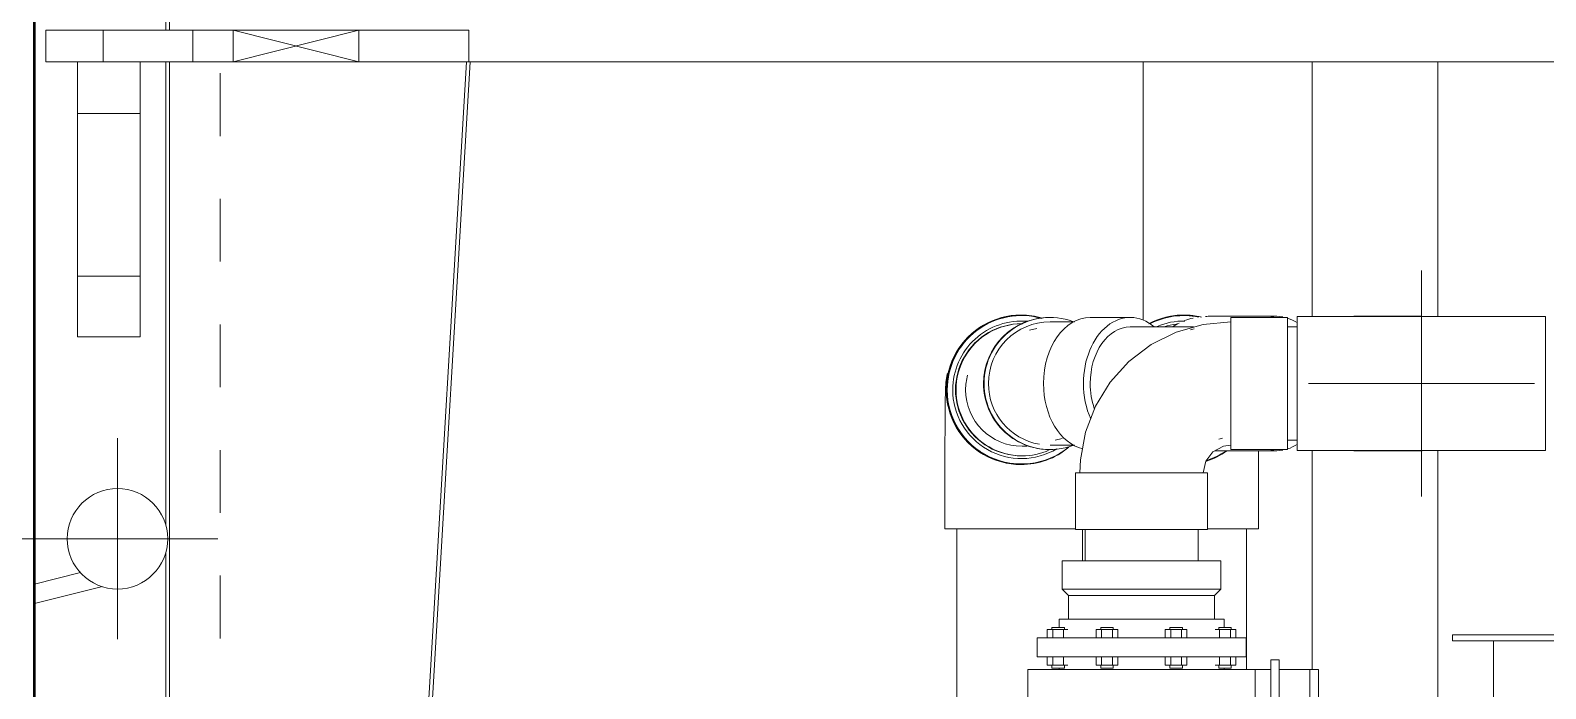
# Model space of a CAD drawing. Header units: metres. Extents: x 62 to 165, y -3 to 9.
# Drawn here: x 106.952 to 109.365, y 1.424 to 2.473 of the extents above; entities that cross this region are included whole.
import ezdxf

# ---------------------------------------------------------------- set-up
doc = ezdxf.new("R2010")
doc.units = ezdxf.units.M
doc.linetypes.add('Grid Line', pattern=[0.022225, 0.0127, -0.003175, 0.003175, -0.003175])
for name, color, linetype, lineweight in [('A-GENM', 7, 'Continuous', 18), ('A-ROOF', 7, 'Continuous', 18), ('A-WALL', 7, 'Continuous', 18), ('E-CABL-TRAY', 7, 'Continuous', 18), ('M-EQPM', 7, 'Continuous', 18), ('P-PIPE', 7, 'Continuous', 18), ('P-PIPE-CNTR', 7, 'Continuous', 18), ('S-COLS', 7, 'Continuous', 18), ('S-GRID', 7, 'Continuous', 9)]:
    doc.layers.add(name, color=color, linetype=linetype, lineweight=lineweight)
doc.layers.add('E-CABL-TRAY-ANNO', color=7, linetype='Continuous', lineweight=18, true_color=0x007f00)

# ---------------------------------------------------------------- blocks, each defined once
blk = doc.blocks.new('BPC_Derivación_T_ - Derivación_T_-1254559-Corte 02')
at = {"layer": 'E-CABL-TRAY', "color": 96, "true_color": 0x008000}
for p, q in [((-95.2311, 2.4725), (-95.1311, 2.4725)), ((-95.1311, 2.4725), (-95.0561, 2.4725)), ((-95.0561, 2.4225), (-95.0561, 2.4725)), ((-95.1311, 2.4225), (-95.2311, 2.4225)), ((-95.0561, 2.4225), (-95.1311, 2.4225))]:
    blk.add_line(p, q, dxfattribs=at)
blk = doc.blocks.new('BPC_Codo 90_ - Codo 90_-1254718-Corte 02')
at = {"layer": 'E-CABL-TRAY', "color": 96, "true_color": 0x008000}
for p, q in [((-95.4954, 2.4225), (-95.4954, 2.4725)), ((-95.4954, 2.4725), (-95.4579, 2.4725)), ((-95.4579, 2.4725), (-95.4311, 2.4725)), ((-95.4579, 2.4225), (-95.4954, 2.4225)), ((-95.4311, 2.4225), (-95.4579, 2.4225))]:
    blk.add_line(p, q, dxfattribs=at)
blk = doc.blocks.new('BPC_Codo 90_ - Codo 90_-V21-Corte 02')
at = {"layer": 'E-CABL-TRAY', "color": 96, "true_color": 0x008000}
for p, q in [((-95.7294, 2.4725), (-95.7294, 2.4225)), ((-95.6758, 2.4725), (-95.7294, 2.4725)), ((-95.6758, 2.4725), (-95.6383, 2.4725)), ((-95.6383, 2.4725), (-95.6383, 2.4225)), ((-95.7294, 2.4225), (-95.6758, 2.4225)), ((-95.6383, 2.4225), (-95.6758, 2.4225))]:
    blk.add_line(p, q, dxfattribs=at)
blk = doc.blocks.new('BPC_Curva 90_ Exterior - Codo 90_ Exterior-V22-Corte 02')
at = {"layer": 'E-CABL-TRAY', "color": 96, "true_color": 0x008000}
for p, q in [((-95.6794, 2.3932), (-95.6794, 2.4225)), ((-95.5794, 2.4225), (-95.5794, 2.3932)), ((-95.6794, 2.3402), (-95.6794, 2.3932)), ((-95.5794, 2.3932), (-95.5794, 2.3402)), ((-95.5794, 2.3402), (-95.6794, 2.3402))]:
    blk.add_line(p, q, dxfattribs=at)
blk = doc.blocks.new('BPC_Curva 90_ Interior - Codo 90_ Interior-V23-Corte 02')
at = {"layer": 'E-CABL-TRAY', "color": 96, "true_color": 0x008000}
for p, q in [((-95.6794, 2.0811), (-95.5794, 2.0811)), ((-95.6794, 2.0811), (-95.6794, 2.028)), ((-95.5794, 2.0811), (-95.5794, 2.028)), ((-95.6794, 2.028), (-95.6794, 1.9841)), ((-95.5794, 1.9841), (-95.5794, 2.028)), ((-95.6794, 1.9841), (-95.5794, 1.9841))]:
    blk.add_line(p, q, dxfattribs=at)
blk = doc.blocks.new('AB1_REVER_ELE_ZZ_ZZ_MO_T_A_rvt-2-Corte 02')
at = {"layer": 'E-CABL-TRAY', "color": 96, "true_color": 0x008000}
for p, q in [((-95.6383, 2.4225), (-95.6383, 2.4725)), ((-95.4954, 2.4725), (-95.6383, 2.4725)), ((-95.4954, 2.4725), (-95.4954, 2.4225)), ((-95.0561, 2.4225), (-95.0561, 2.4725)), ((-95.4954, 2.4225), (-95.6383, 2.4225)), ((-91.9448, 2.4225), (-95.0561, 2.4225)), ((-95.6794, 2.3402), (-95.5794, 2.3402)), ((-95.6794, 2.3402), (-95.6794, 2.0811)), ((-95.5794, 2.3402), (-95.5794, 2.0811)), ((-95.5794, 2.0811), (-95.6794, 2.0811))]:
    blk.add_line(p, q, dxfattribs=at)
at = {"layer": 'E-CABL-TRAY-ANNO'}
for p, q in [((-95.2311, 2.4725), (-95.4311, 2.4225)), ((-95.4311, 2.4725), (-95.2311, 2.4225)), ((-95.4311, 2.4725), (-95.2311, 2.4725)), ((-95.4311, 2.4225), (-95.4311, 2.4725)), ((-95.2311, 2.4725), (-95.2311, 2.4225)), ((-95.2311, 2.4225), (-95.4311, 2.4225))]:
    blk.add_line(p, q, dxfattribs=at)
at = {"layer": 'E-CABL-TRAY', "color": 96, "lineweight": 18, "true_color": 0x008000}
for name in ['BPC_Codo 90_ - Codo 90_-V21-Corte 02', 'BPC_Codo 90_ - Codo 90_-1254718-Corte 02', 'BPC_Derivación_T_ - Derivación_T_-1254559-Corte 02', 'BPC_Curva 90_ Exterior - Codo 90_ Exterior-V22-Corte 02', 'BPC_Curva 90_ Interior - Codo 90_ Interior-V23-Corte 02']:
    blk.add_blockref(name, (0, 0), dxfattribs=at)
blk = doc.blocks.new('Tanque Cilindrico - H_5_00m - Tanque Cilindrico - H_5_00m-1442489-Corte 02')
at = {"layer": 'A-GENM'}
blk.add_line((-93.9819, 2.4225), (-93.9819, 2.0107), dxfattribs=at)
blk = doc.blocks.new('CPVC - Codo - Codo-V35-Corte 02')
at = {"layer": 'P-PIPE', "color": 150, "true_color": 0x007dff}
for p, q in [((-93.7982, 1.6785), (-93.7982, 1.7801)), ((-93.8791, 1.6785), (-93.7982, 1.6785))]:
    blk.add_line(p, q, dxfattribs=at)
at = {"layer": 'P-PIPE', "color": 150, "true_color": 0x007dff, "flags": 128}
for points in [[(-93.9728, 2.0053), (-93.9691, 2.0072), (-93.9648, 2.0092), (-93.9604, 2.011), (-93.9559, 2.0126), (-93.9514, 2.0141), (-93.9468, 2.0153), (-93.9422, 2.0164), (-93.9375, 2.0173), (-93.9328, 2.018), (-93.9281, 2.0186), (-93.9233, 2.0189), (-93.9186, 2.0191), (-93.9173, 2.0191)], [(-93.9173, 2.0191), (-93.9125, 2.019), (-93.9078, 2.0187), (-93.903, 2.0182), (-93.8983, 2.0175), (-93.8936, 2.0167), (-93.8892, 2.0157)], [(-93.7982, 1.803), (-93.7982, 1.8005), (-93.7982, 1.7958), (-93.7982, 1.791), (-93.7982, 1.7862), (-93.7982, 1.7814), (-93.7982, 1.7801)]]:
    blk.add_lwpolyline(points, dxfattribs=at)
at = {"layer": 'P-PIPE', "color": 150, "true_color": 0x007dff}
for start, end in [(90, 117.621), (77.0083, 90), (287.7485, 304.9522)]:
    blk.add_arc((-93.9173, 1.9), 0.1191, start, end, dxfattribs=at)
blk = doc.blocks.new('Tanque Cilindrico - Tanque Cilindrico-1352289-Corte 02')
at = {"layer": 'A-GENM'}
for p, q in [((-93.4893, 1.51), (-93.4893, 1.5)), ((-93.4893, 1.51), (-93.2001, 1.51)), ((-93.216, 1.5), (-93.4893, 1.5)), ((-93.4243, 1.5), (-93.4243, -0.475))]:
    blk.add_line(p, q, dxfattribs=at)
blk = doc.blocks.new('Bomba Centrifuga - Horizontal - 4 - Bomba Centrifuga - Horizontal - 4-1409928-Corte 02')
at = {"layer": 'M-EQPM', "color": 150, "true_color": 0x007dff}
for p, q in [((-92.3005, 1.6276), (-92.3005, 1.5826)), ((-92.3005, 1.6276), (-92.1742, 1.6276)), ((-92.1742, 1.6276), (-92.0479, 1.6276)), ((-92.0479, 1.5826), (-92.0479, 1.6276)), ((-92.3005, 1.5826), (-92.2905, 1.5726)), ((-92.3005, 1.5826), (-92.1742, 1.5826)), ((-92.2905, 1.5726), (-92.2905, 1.5347)), ((-92.2905, 1.5726), (-92.1742, 1.5726)), ((-92.1742, 1.5826), (-92.0479, 1.5826)), ((-92.1742, 1.5726), (-92.0579, 1.5726)), ((-92.0579, 1.5726), (-92.0479, 1.5826)), ((-92.0579, 1.5347), (-92.0579, 1.5726)), ((-92.317, 1.5214), (-92.317, 1.5181)), ((-92.314, 1.5214), (-92.317, 1.5214)), ((-92.297, 1.5214), (-92.314, 1.5214)), ((-92.3055, 1.5347), (-92.3055, 1.5214)), ((-92.3055, 1.5347), (-92.1742, 1.5347)), ((-92.297, 1.5181), (-92.297, 1.5214)), ((-92.2392, 1.5214), (-92.2392, 1.5181)), ((-92.2292, 1.5214), (-92.2392, 1.5214)), ((-92.2192, 1.5214), (-92.2292, 1.5214)), ((-92.2192, 1.5181), (-92.2192, 1.5214)), ((-92.1742, 1.5347), (-92.0429, 1.5347)), ((-92.1292, 1.5214), (-92.1292, 1.5181)), ((-92.1192, 1.5214), (-92.1292, 1.5214)), ((-92.1092, 1.5214), (-92.1192, 1.5214)), ((-92.1092, 1.5181), (-92.1092, 1.5214)), ((-92.0514, 1.5214), (-92.0514, 1.5181)), ((-92.0343, 1.5214), (-92.0514, 1.5214)), ((-92.0429, 1.5214), (-92.0429, 1.5347)), ((-92.0314, 1.5214), (-92.0343, 1.5214)), ((-92.0314, 1.5181), (-92.0314, 1.5214)), ((-92.3405, 1.5048), (-92.3405, 1.4748)), ((-92.3405, 1.5048), (-92.1742, 1.5048)), ((-92.3243, 1.5181), (-92.3156, 1.5181)), ((-92.3243, 1.5048), (-92.3243, 1.5181)), ((-92.3156, 1.5048), (-92.3243, 1.5048)), ((-92.3156, 1.5181), (-92.2983, 1.5181)), ((-92.3156, 1.5048), (-92.3156, 1.5181)), ((-92.2983, 1.5048), (-92.3156, 1.5048)), ((-92.2983, 1.5181), (-92.2914, 1.5181)), ((-92.2983, 1.5181), (-92.2983, 1.5048)), ((-92.2914, 1.5048), (-92.2983, 1.5048)), ((-92.2465, 1.5181), (-92.2379, 1.5181)), ((-92.2465, 1.5048), (-92.2465, 1.5181)), ((-92.2379, 1.5048), (-92.2465, 1.5048)), ((-92.2379, 1.5181), (-92.2205, 1.5181)), ((-92.2379, 1.5048), (-92.2379, 1.5181)), ((-92.2205, 1.5048), (-92.2379, 1.5048)), ((-92.2205, 1.5181), (-92.2119, 1.5181)), ((-92.2205, 1.5181), (-92.2205, 1.5048)), ((-92.2119, 1.5048), (-92.2205, 1.5048)), ((-92.2119, 1.5048), (-92.2119, 1.5181)), ((-92.1742, 1.5048), (-92.0079, 1.5048)), ((-92.1365, 1.5181), (-92.1278, 1.5181)), ((-92.1365, 1.5048), (-92.1365, 1.5181)), ((-92.1278, 1.5048), (-92.1365, 1.5048)), ((-92.1278, 1.5181), (-92.1105, 1.5181)), ((-92.1278, 1.5048), (-92.1278, 1.5181)), ((-92.1105, 1.5048), (-92.1278, 1.5048)), ((-92.1105, 1.5181), (-92.1019, 1.5181)), ((-92.1105, 1.5181), (-92.1105, 1.5048)), ((-92.1019, 1.5048), (-92.1105, 1.5048)), ((-92.1019, 1.5048), (-92.1019, 1.5181)), ((-92.057, 1.5181), (-92.0501, 1.5181)), ((-92.0501, 1.5048), (-92.057, 1.5048)), ((-92.0501, 1.5181), (-92.0327, 1.5181)), ((-92.0501, 1.5048), (-92.0501, 1.5181)), ((-92.0327, 1.5048), (-92.0501, 1.5048)), ((-92.0327, 1.5181), (-92.0241, 1.5181)), ((-92.0327, 1.5181), (-92.0327, 1.5048)), ((-92.0241, 1.5048), (-92.0327, 1.5048)), ((-92.0241, 1.5048), (-92.0241, 1.5181)), ((-92.0079, 1.4748), (-92.0079, 1.5048)), ((-92.3405, 1.4748), (-92.1742, 1.4748)), ((-92.3243, 1.4746), (-92.3156, 1.4746)), ((-92.3243, 1.4613), (-92.3243, 1.4746)), ((-92.3156, 1.4746), (-92.2983, 1.4746)), ((-92.3156, 1.4613), (-92.3156, 1.4746)), ((-92.2983, 1.4746), (-92.2914, 1.4746)), ((-92.2983, 1.4746), (-92.2983, 1.4613)), ((-92.2465, 1.4746), (-92.2379, 1.4746)), ((-92.2465, 1.4613), (-92.2465, 1.4746)), ((-92.2379, 1.4746), (-92.2205, 1.4746)), ((-92.2379, 1.4613), (-92.2379, 1.4746)), ((-92.2205, 1.4746), (-92.2119, 1.4746)), ((-92.2205, 1.4746), (-92.2205, 1.4613)), ((-92.2119, 1.4613), (-92.2119, 1.4746)), ((-92.1742, 1.4748), (-92.0079, 1.4748)), ((-92.1365, 1.4746), (-92.1278, 1.4746)), ((-92.1365, 1.4613), (-92.1365, 1.4746)), ((-92.1278, 1.4746), (-92.1105, 1.4746)), ((-92.1278, 1.4613), (-92.1278, 1.4746)), ((-92.1105, 1.4746), (-92.1019, 1.4746)), ((-92.1105, 1.4746), (-92.1105, 1.4613)), ((-92.1019, 1.4613), (-92.1019, 1.4746)), ((-92.057, 1.4746), (-92.0501, 1.4746)), ((-92.0501, 1.4746), (-92.0327, 1.4746)), ((-92.0501, 1.4613), (-92.0501, 1.4746)), ((-92.0327, 1.4746), (-92.0241, 1.4746)), ((-92.0327, 1.4746), (-92.0327, 1.4613)), ((-92.0241, 1.4613), (-92.0241, 1.4746)), ((-92.3552, 1.4548), (-92.3552, 1.3948)), ((-92.3552, 1.4548), (-92.1742, 1.4548)), ((-92.3156, 1.4613), (-92.3243, 1.4613)), ((-92.317, 1.4613), (-92.317, 1.4566)), ((-92.317, 1.4566), (-92.314, 1.4566)), ((-92.2983, 1.4613), (-92.3156, 1.4613)), ((-92.314, 1.4566), (-92.297, 1.4566)), ((-92.3055, 1.4566), (-92.3055, 1.4548)), ((-92.2914, 1.4613), (-92.2983, 1.4613)), ((-92.297, 1.4566), (-92.297, 1.4613)), ((-92.2379, 1.4613), (-92.2465, 1.4613)), ((-92.2392, 1.4613), (-92.2392, 1.4566)), ((-92.2392, 1.4566), (-92.2292, 1.4566)), ((-92.2205, 1.4613), (-92.2379, 1.4613)), ((-92.2292, 1.4566), (-92.2192, 1.4566)), ((-92.2119, 1.4613), (-92.2205, 1.4613)), ((-92.2192, 1.4566), (-92.2192, 1.4613)), ((-92.1742, 1.4548), (-91.9932, 1.4548)), ((-92.1278, 1.4613), (-92.1365, 1.4613)), ((-92.1292, 1.4613), (-92.1292, 1.4566)), ((-92.1292, 1.4566), (-92.1192, 1.4566)), ((-92.1105, 1.4613), (-92.1278, 1.4613)), ((-92.1192, 1.4566), (-92.1092, 1.4566)), ((-92.1019, 1.4613), (-92.1105, 1.4613)), ((-92.1092, 1.4566), (-92.1092, 1.4613)), ((-92.0501, 1.4613), (-92.057, 1.4613)), ((-92.0514, 1.4613), (-92.0514, 1.4566)), ((-92.0514, 1.4566), (-92.0343, 1.4566)), ((-92.0327, 1.4613), (-92.0501, 1.4613)), ((-92.0429, 1.4548), (-92.0429, 1.4566)), ((-92.0343, 1.4566), (-92.0314, 1.4566)), ((-92.0241, 1.4613), (-92.0327, 1.4613)), ((-92.0314, 1.4566), (-92.0314, 1.4613)), ((-91.9932, 1.3948), (-91.9932, 1.4548)), ((-91.9682, 1.4548), (-91.9932, 1.4548)), ((-91.9932, 1.4548), (-91.9932, 1.3952)), ((-91.9552, 1.4698), (-91.9682, 1.4698)), ((-91.9682, 1.4698), (-91.9682, 1.4248)), ((-91.9552, 1.4248), (-91.9552, 1.4698)), ((-91.9065, 1.4548), (-91.9552, 1.4548)), ((-91.8925, 1.4548), (-91.9065, 1.4548)), ((-91.9065, 1.4548), (-91.9065, 1.4498)), ((-91.9065, 1.3248), (-91.9065, 1.4498)), ((-91.8925, 1.4498), (-91.8925, 1.4548)), ((-91.8925, 1.4498), (-91.8925, 1.3248)), ((-91.9682, 1.4248), (-91.9682, 1.3798)), ((-91.9552, 1.3819), (-91.9552, 1.4248))]:
    blk.add_line(p, q, dxfattribs=at)
blk = doc.blocks.new('CPVC - Tee - Tee-1217954-Corte 02')
at = {"layer": 'P-PIPE', "color": 150, "true_color": 0x007dff}
for p, q in [((-92.423, 2.0169), (-92.8186, 2.0169)), ((-92.8186, 2.0169), (-92.8186, 1.91)), ((-92.423, 1.91), (-92.423, 2.0169)), ((-92.8186, 1.91), (-92.8186, 1.8031)), ((-92.423, 1.8031), (-92.423, 1.91)), ((-92.8186, 1.8031), (-92.423, 1.8031))]:
    blk.add_line(p, q, dxfattribs=at)
blk = doc.blocks.new('CPVC - Codo - Codo-1418563-Corte 02')
at = {"layer": 'P-PIPE', "color": 150, "true_color": 0x007dff}
for p, q in [((-93.5752, 2.017), (-93.6466, 2.017)), ((-93.5389, 2.017), (-93.5346, 2.0169)), ((-93.6466, 1.803), (-93.5752, 1.803))]:
    blk.add_line(p, q, dxfattribs=at)
at = {"layer": 'P-PIPE', "color": 150, "true_color": 0x007dff, "flags": 128}
for points in [[(-93.5752, 2.017), (-93.5718, 2.017), (-93.5685, 2.017), (-93.5654, 2.017), (-93.5624, 2.017), (-93.5595, 2.017), (-93.5569, 2.017), (-93.5544, 2.017), (-93.5521, 2.017), (-93.5499, 2.017), (-93.548, 2.017), (-93.5462, 2.017), (-93.5446, 2.017), (-93.5432, 2.017), (-93.542, 2.017), (-93.541, 2.017), (-93.5402, 2.017), (-93.5396, 2.017), (-93.5392, 2.017), (-93.5389, 2.017)], [(-93.539, 1.803), (-93.5393, 1.803), (-93.5398, 1.803), (-93.5405, 1.803), (-93.5414, 1.803), (-93.5425, 1.803), (-93.5437, 1.803), (-93.5452, 1.803), (-93.5468, 1.803), (-93.5487, 1.803), (-93.5507, 1.803), (-93.5529, 1.803), (-93.5553, 1.803), (-93.5578, 1.803), (-93.5606, 1.803), (-93.5634, 1.803), (-93.5665, 1.803), (-93.5697, 1.803), (-93.573, 1.803), (-93.5752, 1.803)], [(-93.5349, 1.8031), (-93.5377, 1.803), (-93.5389, 1.803)]]:
    blk.add_lwpolyline(points, dxfattribs=at)
at = {"layer": 'P-PIPE', "color": 150, "true_color": 0x007dff}
for start, end in [(89.5497, 90.4503), (269.5497, 270.4503)]:
    blk.add_arc((-93.5389, 1.91), 0.107, start, end, dxfattribs=at)
blk = doc.blocks.new('Plastico - Codo - PL - Codo-1418065-Corte 02')
at = {"layer": 'P-PIPE', "color": 150, "true_color": 0x007dff}
for p, q in [((-92.3166, 2.0152), (-92.4066, 2.0152)), ((-92.4066, 2.0152), (-92.4066, 1.8048)), ((-92.3166, 1.8048), (-92.3166, 2.0152)), ((-92.4066, 1.8048), (-92.3166, 1.8048)), ((-92.2794, 1.7676), (-92.2794, 1.6776)), ((-92.069, 1.7676), (-92.2794, 1.7676)), ((-92.069, 1.6776), (-92.069, 1.7676)), ((-92.2794, 1.6776), (-92.069, 1.6776))]:
    blk.add_line(p, q, dxfattribs=at)
at = {"layer": 'P-PIPE', "color": 150, "true_color": 0x007dff, "flags": 128}
for points in [[(-92.076, 1.7676), (-92.0802, 1.8119), (-92.0924, 1.8547), (-92.1123, 1.8946), (-92.1392, 1.9301), (-92.1722, 1.96), (-92.2101, 1.9833), (-92.2517, 1.9992), (-92.2955, 2.0072), (-92.3166, 2.0081)], [(-92.3166, 1.8118), (-92.2981, 1.8078), (-92.2829, 1.7963), (-92.274, 1.7796), (-92.2723, 1.7676)]]:
    blk.add_lwpolyline(points, dxfattribs=at)
blk = doc.blocks.new('CPVC - Codo - Codo-1418639-Corte 02')
at = {"layer": 'P-PIPE', "color": 150, "true_color": 0x007dff}
for p, q in [((-93.8774, 2.017), (-93.8783, 2.017)), ((-93.7693, 2.017), (-93.8406, 2.017)), ((-93.8406, 1.803), (-93.7693, 1.803))]:
    blk.add_line(p, q, dxfattribs=at)
at = {"layer": 'P-PIPE', "color": 150, "true_color": 0x007dff, "flags": 128}
for points in [[(-93.8406, 2.017), (-93.8603, 2.017), (-93.8728, 2.017), (-93.8774, 2.017), (-93.8774, 2.017)], [(-93.8672, 1.803), (-93.8607, 1.803), (-93.8413, 1.803), (-93.8406, 1.803)]]:
    blk.add_lwpolyline(points, dxfattribs=at)
at = {"layer": 'P-PIPE', "color": 150, "true_color": 0x007dff}
for centre, ratio, start_param, end_param in [((-93.8783, 1.91), 0.999963, 0.450589, 0.564549), ((-93.8783, 1.91), 0.999963, 0.228162, 0.360308), ((-93.8783, 1.91), 0.999963, 0, 0.041521), ((-93.7693, 1.91), 0.707107, 6.154349, 6.412022), ((-93.7693, 1.91), 0.707107, 5.834527, 6.054226), ((-93.7693, 1.91), 0.707107, 3.370552, 3.590251), ((-93.7693, 1.91), 0.707107, 3.012756, 3.270429)]:
    blk.add_ellipse(centre, major_axis=(0, 0.107), ratio=ratio, start_param=start_param, end_param=end_param, dxfattribs=at)
blk = doc.blocks.new('Plastico - Codo - PL - Codo-1418651-Corte 02')
at = {"layer": 'P-PIPE', "color": 150, "true_color": 0x007dff}
for p, q in [((-94.1303, 2.0152), (-94.1311, 2.0152)), ((-94.0028, 2.0152), (-94.0664, 2.0152)), ((-94.1303, 1.8118), (-94.1304, 1.8118)), ((-94.1311, 1.8048), (-94.1303, 1.8048))]:
    blk.add_line(p, q, dxfattribs=at)
at = {"layer": 'P-PIPE', "color": 150, "true_color": 0x007dff, "flags": 128}
for points in [[(-94.0916, 2.0081), (-94.0934, 2.0081), (-94.1135, 2.0081), (-94.1259, 2.0081), (-94.1303, 2.0081)], [(-94.1303, 1.8118), (-94.1259, 1.8118), (-94.1133, 1.8118), (-94.0932, 1.8118), (-94.0916, 1.8118)]]:
    blk.add_lwpolyline(points, dxfattribs=at)
at = {"layer": 'P-PIPE', "color": 150, "true_color": 0x007dff}
for centre, major_axis, ratio, start_param, end_param in [((-94.1311, 1.91), (0, 0.1052), 0.999963, 0, 1.570796), ((-94.1303, 1.91), (0, 0.1052), 0.999963, 5.931121, 7.853982), ((-94.1303, 1.91), (0, 0.0982), 0.999963, 0, 1.570796), ((-94.0664, 1.91), (0, 0.1052), 0.707107, 0, 1.570796), ((-94.0028, 1.91), (0, 0.1052), 0.707107, 5.742269, 7.853982), ((-94.1311, 1.91), (0, 0.1052), 0.999963, 1.570796, 3.141593), ((-94.1303, 1.91), (0, 0.1052), 0.999963, 1.570796, 3.491943), ((-94.1303, 1.91), (0, 0.0982), 0.999963, 1.570796, 2.96706), ((-94.0664, 1.91), (0, 0.1052), 0.707107, 1.570796, 2.980286), ((-94.0028, 1.91), (0, 0.1052), 0.707107, 1.570796, 2.137546)]:
    blk.add_ellipse(centre, major_axis=major_axis, ratio=ratio, start_param=start_param, end_param=end_param, dxfattribs=at)
blk = doc.blocks.new('CPVC - Codo - Codo-V78-Corte 02')
at = {"layer": 'P-PIPE', "color": 150, "true_color": 0x007dff}
for p, q in [((-94.1767, 2.0191), (-94.1776, 2.0191)), ((-94.2977, 1.7801), (-94.2977, 1.6785)), ((-94.1776, 1.7809), (-94.1767, 1.7809)), ((-94.2977, 1.6785), (-94.1776, 1.6785)), ((-94.1776, 1.6785), (-94.0892, 1.6785))]:
    blk.add_line(p, q, dxfattribs=at)
at = {"layer": 'P-PIPE', "color": 150, "true_color": 0x007dff, "flags": 128}
blk.add_lwpolyline([(-94.2912, 1.9273), (-94.2941, 1.925), (-94.2961, 1.9124), (-94.2965, 1.9076), (-94.2967, 1.9048), (-94.2968, 1.9027), (-94.2969, 1.9008), (-94.2969, 1.8989), (-94.297, 1.897), (-94.297, 1.895), (-94.2971, 1.893), (-94.2971, 1.8908), (-94.2972, 1.8884), (-94.2972, 1.886), (-94.2972, 1.8833), (-94.2973, 1.8806), (-94.2973, 1.8777), (-94.2973, 1.8746), (-94.2974, 1.8714), (-94.2974, 1.8681), (-94.2974, 1.8646), (-94.2975, 1.8611), (-94.2975, 1.8574), (-94.2975, 1.8535), (-94.2975, 1.8496), (-94.2976, 1.8456), (-94.2976, 1.8414), (-94.2976, 1.8372), (-94.2976, 1.8329), (-94.2976, 1.8285), (-94.2977, 1.824), (-94.2977, 1.8194), (-94.2977, 1.8148), (-94.2977, 1.8102), (-94.2977, 1.8054), (-94.2977, 1.8007), (-94.2977, 1.7959), (-94.2977, 1.7911), (-94.2977, 1.7863), (-94.2977, 1.7814), (-94.2977, 1.7801)], dxfattribs=at)
at = {"layer": 'P-PIPE', "color": 150, "true_color": 0x007dff}
for start_param, end_param in [(0, 3.141593), (5.990354, 6.283185), (3.141593, 3.835203)]:
    blk.add_ellipse((-94.1767, 1.9), major_axis=(0, 0.1191), ratio=0.999963, start_param=start_param, end_param=end_param, dxfattribs=at)
blk = doc.blocks.new('Plastico - Reducción - PL - Reducción-1418667-Corte 02')
at = {"layer": 'P-PIPE', "color": 150, "true_color": 0x007dff}
for radius, start, end in [(0.1182, 78.5685, 117.3596), (0.1095, 89.1631, 112.9574), (0.1052, 96.7729, 107.3056), (0.1182, 288.0163, 304.4395)]:
    blk.add_arc((-93.9173, 1.9), radius, start, end, dxfattribs=at)
blk = doc.blocks.new('Plastico - Reducción - PL - Reducción-V79-Corte 02')
at = {"layer": 'P-PIPE', "color": 150, "true_color": 0x007dff}
for p, q in [((-94.1759, 2.0182), (-94.1767, 2.0182)), ((-94.1749, 2.0052), (-94.1757, 2.0052)), ((-94.1757, 1.7948), (-94.1749, 1.7948)), ((-94.1767, 1.7818), (-94.1759, 1.7818))]:
    blk.add_line(p, q, dxfattribs=at)
for centre, major_axis, start_param, end_param in [((-94.1767, 1.9), (0, 0.1182), 0, 1.570796), ((-94.1759, 1.9), (0, 0.1182), 6.004821, 7.853982), ((-94.1759, 1.9), (0, 0.1095), 6.19555, 7.853982), ((-94.1757, 1.9), (0, 0.1052), 0, 3.141593), ((-94.1749, 1.9), (0, 0.1052), 0, 3.141593), ((-94.1749, 1.9), (0, 0.1052), 6.275418, 6.283185), ((-94.1767, 1.9), (0, 0.1182), 1.570796, 3.141593), ((-94.1759, 1.9), (0, 0.1182), 1.570796, 3.82097), ((-94.1759, 1.9), (0, 0.1095), 1.570796, 3.681146), ((-94.1749, 1.9), (0, 0.1052), 3.141593, 3.565853)]:
    blk.add_ellipse(centre, major_axis=major_axis, ratio=0.999963, start_param=start_param, end_param=end_param, dxfattribs=at)
blk = doc.blocks.new('AB1_REVER_SAN_ZZ_ZZ_MO_T_A_rvt-2-Corte 02')
at = {"layer": 'P-PIPE', "color": 150, "true_color": 0x007dff}
for p, q in [((-93.713, 2.4225), (-93.713, 2.0169)), ((-93.513, 2.0169), (-93.513, 2.4225)), ((-94.1512, 1.9977), (-94.1629, 1.9951)), ((-93.9018, 2), (-94.0028, 2)), ((-93.9007, 1.9972), (-93.9065, 1.9957)), ((-93.7367, 2), (-93.7522, 2)), ((-94.1221, 1.8197), (-94.1111, 1.8223)), ((-93.8616, 1.8214), (-93.8559, 1.8228)), ((-93.7522, 1.82), (-93.7367, 1.82)), ((-93.713, 1.8031), (-93.713, 1.4547)), ((-93.513, 0.4373), (-93.513, 1.8031)), ((-94.2787, 1.6785), (-94.2787, 0.7347)), ((-94.0787, 1.6276), (-94.0787, 1.6776)), ((-94.0746, 1.6776), (-94.0746, 1.6276)), ((-93.8946, 1.6276), (-93.8946, 1.6776)), ((-93.8173, 1.4548), (-93.8173, 1.6785))]:
    blk.add_line(p, q, dxfattribs=at)
for start, end in [(0, 180), (180, 360)]:
    blk.add_arc((-95.6155, 1.6627), 0.08, start, end, dxfattribs=at)
for centre, major_axis, ratio, start_param, end_param in [((-94.0028, 1.91), (0, 0.09), 0.707107, 0, 1.570796), ((-94.1749, 1.9), (-0.02, 0.0877), 0.999961, 1.084438, 1.346237), ((-94.0028, 1.91), (0, 0.09), 0.707107, 1.570796, 2.029783), ((-94.1749, 1.9), (-0.02, 0.0877), 0.999961, 1.346237, 2.917033), ((-94.1749, 1.9), (-0.02, 0.0877), 0.999961, 2.917033, 3.028201)]:
    blk.add_ellipse(centre, major_axis=major_axis, ratio=ratio, start_param=start_param, end_param=end_param, dxfattribs=at)
at = {"layer": 'P-PIPE-CNTR', "color": 150, "true_color": 0x007dff}
for p, q in [((-93.5389, 1.73), (-93.5389, 2.09)), ((-93.7189, 1.91), (-93.3589, 1.91)), ((-95.6155, 1.5027), (-95.6155, 1.8227)), ((-95.7755, 1.6627), (-95.4555, 1.6627))]:
    blk.add_line(p, q, dxfattribs=at)
at = {"layer": 'A-GENM', "lineweight": 18}
for name in ['Tanque Cilindrico - Tanque Cilindrico-1352289-Corte 02', 'Tanque Cilindrico - H_5_00m - Tanque Cilindrico - H_5_00m-1442489-Corte 02']:
    blk.add_blockref(name, (0, 0), dxfattribs=at)
at = {"layer": 'M-EQPM', "lineweight": 18}
blk.add_blockref('Bomba Centrifuga - Horizontal - 4 - Bomba Centrifuga - Horizontal - 4-1409928-Corte 02', (-1.8104, 0), dxfattribs=at)
at = {"layer": 'P-PIPE', "lineweight": 18}
for name, p in [('CPVC - Codo - Codo-V78-Corte 02', (0, 0)), ('Plastico - Reducción - PL - Reducción-V79-Corte 02', (0, 0)), ('Plastico - Codo - PL - Codo-1418651-Corte 02', (0, 0)), ('CPVC - Codo - Codo-V35-Corte 02', (0, 0)), ('Plastico - Reducción - PL - Reducción-1418667-Corte 02', (0, 0)), ('CPVC - Codo - Codo-1418639-Corte 02', (0, 0)), ('CPVC - Tee - Tee-1217954-Corte 02', (-0.9181, 0)), ('CPVC - Codo - Codo-1418563-Corte 02', (0, 0))]:
    blk.add_blockref(name, p, dxfattribs=at)
at = {"layer": 'P-PIPE', "lineweight": 18, "rotation": 90}
blk.add_blockref('Plastico - Codo - PL - Codo-1418065-Corte 02', (-92.0746, 94.0842), dxfattribs=at)
blk = doc.blocks.new('AB1_REVER_SITIO_ZZ_ZZ_MO_T_B_rvt-2-Corte 02')
at = {"layer": 'A-ROOF'}
for p, q in [((-95.7476, 1.5907), (-95.6742, 1.6089)), ((-95.6393, 1.5867), (-95.7476, 1.5598))]:
    blk.add_line(p, q, dxfattribs=at)

msp = doc.modelspace()

# ---------------------------------------------------------------- linework, layer by layer
at = {"layer": 'A-WALL', "lineweight": 50}
msp.add_line((106.9589, -0.55), (106.9589, 5.3496), dxfattribs=at)
at = {"layer": 'S-COLS'}
for p, q in [((107.1678, 4.6747), (107.1678, 2.4725)), ((107.1736, 4.676), (107.1736, 2.4725)), ((107.1678, 2.4225), (107.1678, 1.6846)), ((107.1736, 2.4225), (107.1736, -0.7189)), ((107.4619, -0.7189), (107.6466, 2.4225)), ((107.6524, 2.4225), (107.4678, -0.7189)), ((107.1678, 1.6408), (107.1678, -0.7189))]:
    msp.add_line(p, q, dxfattribs=at)
at = {"layer": 'S-GRID', "color": 253, "linetype": 'Grid Line', "true_color": 0xaaaaaa}
msp.add_line((107.2545, -2.6959), (107.2545, 8.9334), dxfattribs=at)

# ---------------------------------------------------------------- block references
at = {"lineweight": 5}
for name in ['AB1_REVER_SAN_ZZ_ZZ_MO_T_A_rvt-2-Corte 02', 'AB1_REVER_ELE_ZZ_ZZ_MO_T_A_rvt-2-Corte 02', 'AB1_REVER_SITIO_ZZ_ZZ_MO_T_B_rvt-2-Corte 02']:
    msp.add_blockref(name, (202.7064, 0), dxfattribs=at)

doc.saveas('drawing.dxf')
